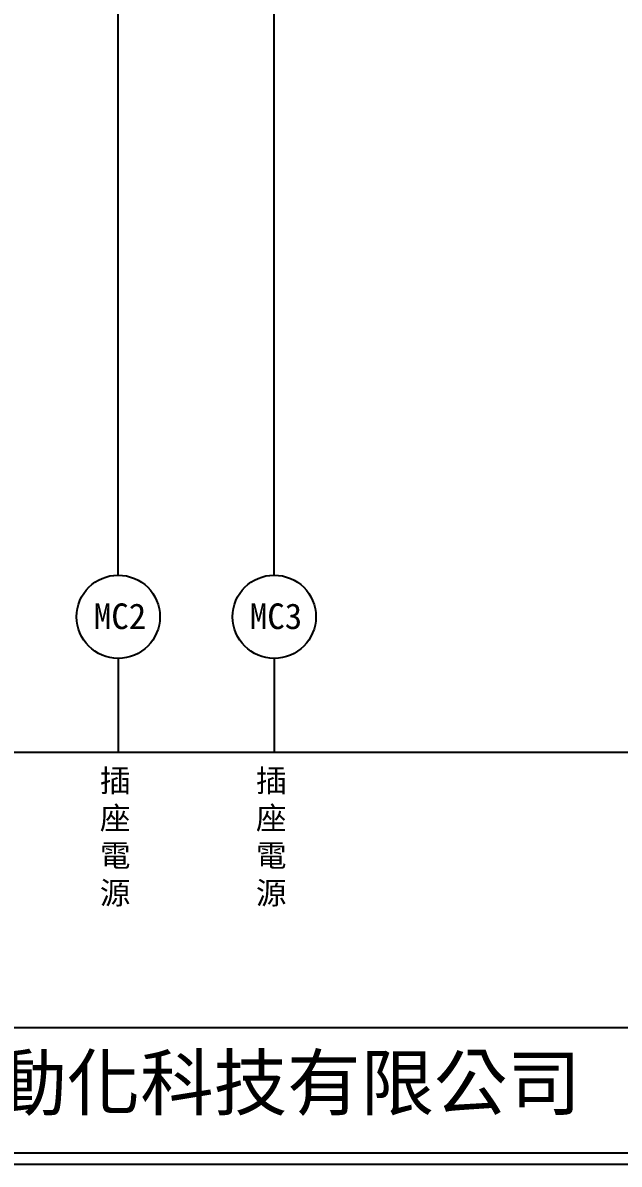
# Model space of a CAD drawing. Extents: x 10 to 297, y 3 to 207.
# Drawn here: x 76.4 to 142.9, y 3 to 130.2 of the extents above; entities that cross this region are included whole.
import ezdxf
from ezdxf.enums import TextEntityAlignment as Align

# ---------------------------------------------------------------- set-up
doc = ezdxf.new("R2010")
doc.units = 0
doc.layers.get('0').update_dxf_attribs({"linetype": 'CONTINUOUS'})
doc.layers.add('圖框層', color=7, linetype='CONTINUOUS')
doc.layers.add('標尺寸層', color=3, linetype='CONTINUOUS')
doc.styles.add('CNS', font='romanc.shx', dxfattribs={"bigfont": 'chineset.shx'})
doc.styles.add('STSL', font='kaiu.ttf')

msp = doc.modelspace()

# ---------------------------------------------------------------- linework, layer by layer
for p, q in [((87.07, 59.37), (87.07, 48.91)), ((104.45, 59.37), (104.45, 48.91)), ((52.98, 48.91), (291.46, 48.91))]:
    msp.add_line(p, q)
for centre in [(87.07, 64.01), (104.45, 64.01)]:
    msp.add_circle(centre, 4.64)
at = {"layer": '圖框層', "color": 7}
for p, q in [((11.25, 18.25), (295.75, 18.25)), ((11.25, 4.25), (295.75, 4.25)), ((10, 3), (297, 3))]:
    msp.add_line(p, q, dxfattribs=at)
at = {"layer": '標尺寸層', "color": 7}
for p, q in [((87.07, 68.65), (87.07, 139.12)), ((104.45, 68.65), (104.45, 139.12))]:
    msp.add_line(p, q, dxfattribs=at)

# ---------------------------------------------------------------- texts
at = {"color": 7}
for s, p in [('MC2', (87.27, 64.07)), ('MC3', (104.65, 64.07))]:
    msp.add_text(s, height=2.856, dxfattribs=at).set_placement(p, align=Align.MIDDLE_CENTER)
at = {"layer": '圖框層', "color": 4, "style": 'STSL'}
msp.add_text('泓陞自動化科技有限公司', height=6, dxfattribs=at).set_placement((48.6, 9.08))
at = {"layer": '標尺寸層', "color": 7, "char_height": 2.5, "width": 5.4243, "attachment_point": 1, "style": 'CNS'}
for insert in [(85.02, 46.99), (102.41, 46.99)]:
    msp.add_mtext('{\\fDFKai-SB|b0|i0|c136|p65;插座電源}', dxfattribs=dict(at, insert=insert))

doc.saveas('drawing.dxf')
